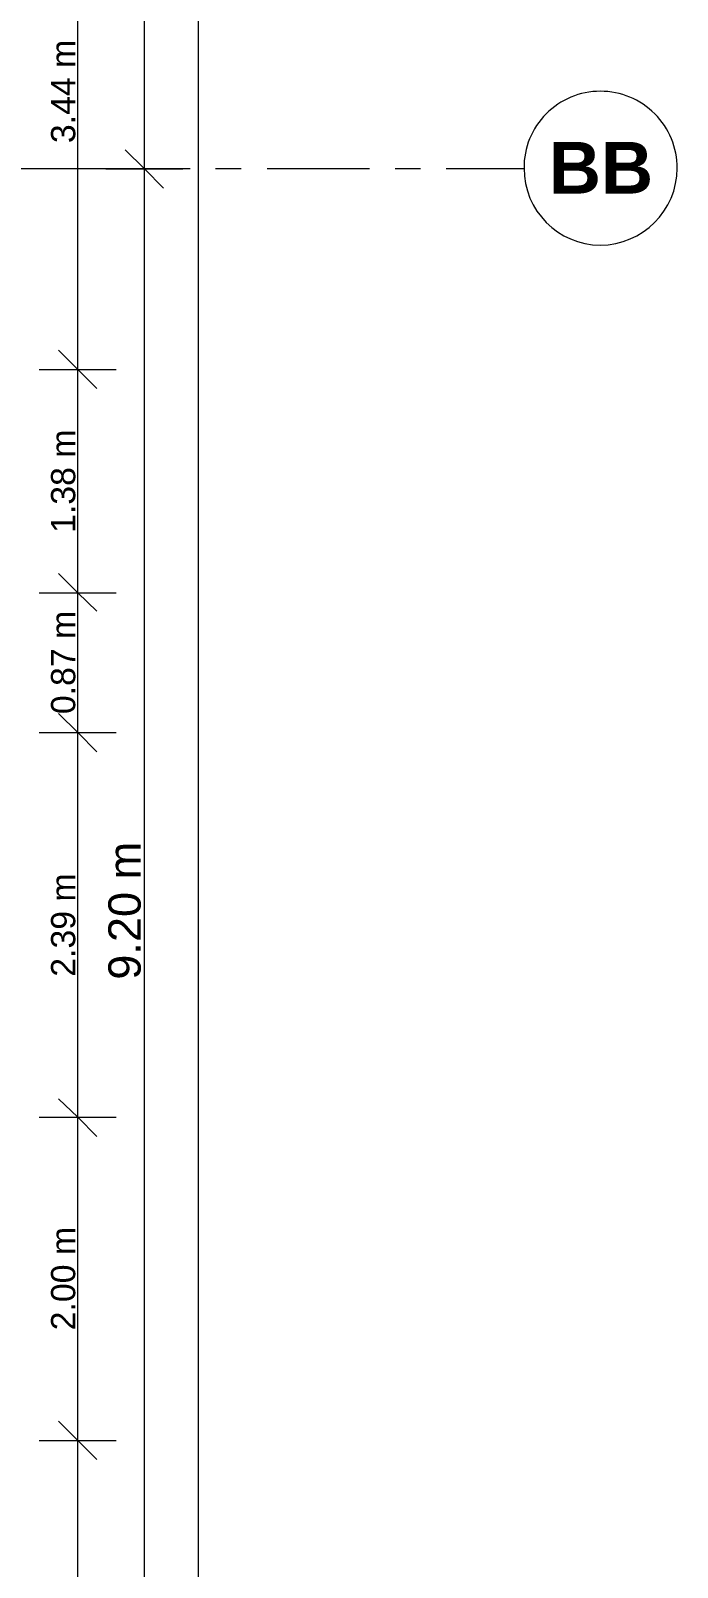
# Model space of a CAD drawing. Header units: metres. Extents: x -2 to 237, y -8 to 52.
# Drawn here: x 59.74 to 63.74, y 34.18 to 43.7 of the extents above; entities that cross this region are included whole.
import ezdxf

# ---------------------------------------------------------------- set-up
doc = ezdxf.new("R2010")
doc.units = ezdxf.units.M
doc.layers.add('HVAC - Ductos', color=5, linetype='Continuous', lineweight=0)
doc.layers.add('PDF3_Text', color=7, linetype='Continuous', lineweight=0)
doc.layers.add('PDF3_Geometry', color=7, linetype='Continuous', lineweight=0, true_color=0xaaaaaa)
doc.styles.add('PDF Helvetica', font='')
doc.styles.add('PDF Helvetica Bold', font='')
doc.styles.get('PDF Helvetica').set_extended_font_data('Helvetica')
doc.styles.get('PDF Helvetica Bold').set_extended_font_data('Helvetica', bold=True)

msp = doc.modelspace()

# ---------------------------------------------------------------- linework, layer by layer
at = {"layer": 'HVAC - Ductos', "color": 252, "lineweight": 0, "true_color": 0x939598}
for points in [[(60.0287, 10.4051), (60.0287, 11.6885), (60.0287, 13.0405), (60.0287, 14.7502), (60.0287, 16.7669), (60.0287, 18.9256), (60.0287, 21.121), (60.0287, 23.2111), (60.0287, 25.819), (60.0287, 28.019), (60.0287, 30.2145), (60.0287, 32.2129), (60.0287, 34.9629), (60.0287, 36.9658), (60.0287, 39.3492), (60.0287, 40.2154), (60.0287, 41.5996), (60.0287, 45.0418), (60.0287, 47.6818)], [(60.4412, 10.4051), (60.4412, 15.2405), (60.4412, 24.444), (60.4412, 33.6429), (60.4412, 42.8417), (60.4412, 47.6818)], [(60.7758, 10.4051), (60.7758, 47.6818)], [(60.3221, 42.9609), (60.4412, 42.8417), (60.5604, 42.7226)], [(60.2029, 42.8417), (60.4412, 42.8417), (60.6796, 42.8417)], [(59.9095, 41.7188), (60.0287, 41.5996), (60.1479, 41.4804)], [(59.7904, 41.5996), (60.0287, 41.5996), (60.267, 41.5996)], [(59.9095, 40.3346), (60.0287, 40.2154), (60.1479, 40.1008)], [(59.7904, 40.2154), (60.0287, 40.2154), (60.267, 40.2154)], [(59.9095, 39.4683), (60.0287, 39.3492), (60.1479, 39.2301)], [(59.7904, 39.3492), (60.0287, 39.3492), (60.267, 39.3492)], [(59.9095, 37.0804), (60.0287, 36.9658), (60.1479, 36.8467)], [(59.7904, 36.9658), (60.0287, 36.9658), (60.267, 36.9658)], [(59.9095, 35.0821), (60.0287, 34.9629), (60.1479, 34.8437)], [(59.7904, 34.9629), (60.0287, 34.9629), (60.267, 34.9629)]]:
    msp.add_lwpolyline(points, dxfattribs=at)
at = {"layer": 'PDF3_Geometry', "lineweight": 0}
msp.add_lwpolyline([(63.2646, 43.323, 0.416476), (62.7922, 42.8463, 0.412833), (63.2646, 42.3696, 0.411087), (63.741, 42.8463, 0.414726)], format="xyb", close=True, dxfattribs=at)
for points in [[(60.2487, 42.8417), (59.2862, 42.8417)], [(61.0416, 42.8417), (60.8812, 42.8417)], [(61.8346, 42.8417), (61.2022, 42.8417)], [(62.1511, 42.8417), (61.9952, 42.8417)], [(62.7881, 42.8417), (62.311, 42.8417)]]:
    msp.add_lwpolyline(points, dxfattribs=at)
at = {"layer": 'PDF3_Geometry', "color": 252, "lineweight": 0, "true_color": 0x939598}
msp.add_lwpolyline([(60.7254, 42.8417), (60.2487, 42.8417)], dxfattribs=at)

# ---------------------------------------------------------------- texts
at = {"layer": 'PDF3_Text', "color": 252, "lineweight": 0, "true_color": 0x939598, "attachment_point": 4, "rotation": 90, "style": 'PDF Helvetica'}
for s, insert, char_height in [('3.44 m', (59.9394, 43.0016), 0.15008), ('1.38 m', (59.9394, 40.5861), 0.15008), ('0.87 m', (59.9394, 39.4632), 0.15008), ('9.20 m', (60.3199, 37.8177), 0.2001), ('2.39 m', (59.9394, 37.836), 0.15008), ('2.00 m', (59.9394, 35.6451), 0.15008)]:
    msp.add_mtext(s, dxfattribs=dict(at, insert=insert, char_height=char_height))
at = {"layer": 'PDF3_Text', "color": 253, "lineweight": 0, "true_color": 0xaaaaaa, "insert": (62.9459, 42.8491), "char_height": 0.3202, "attachment_point": 4, "style": 'PDF Helvetica Bold'}
msp.add_mtext('BB', dxfattribs=at)

doc.saveas('drawing.dxf')
